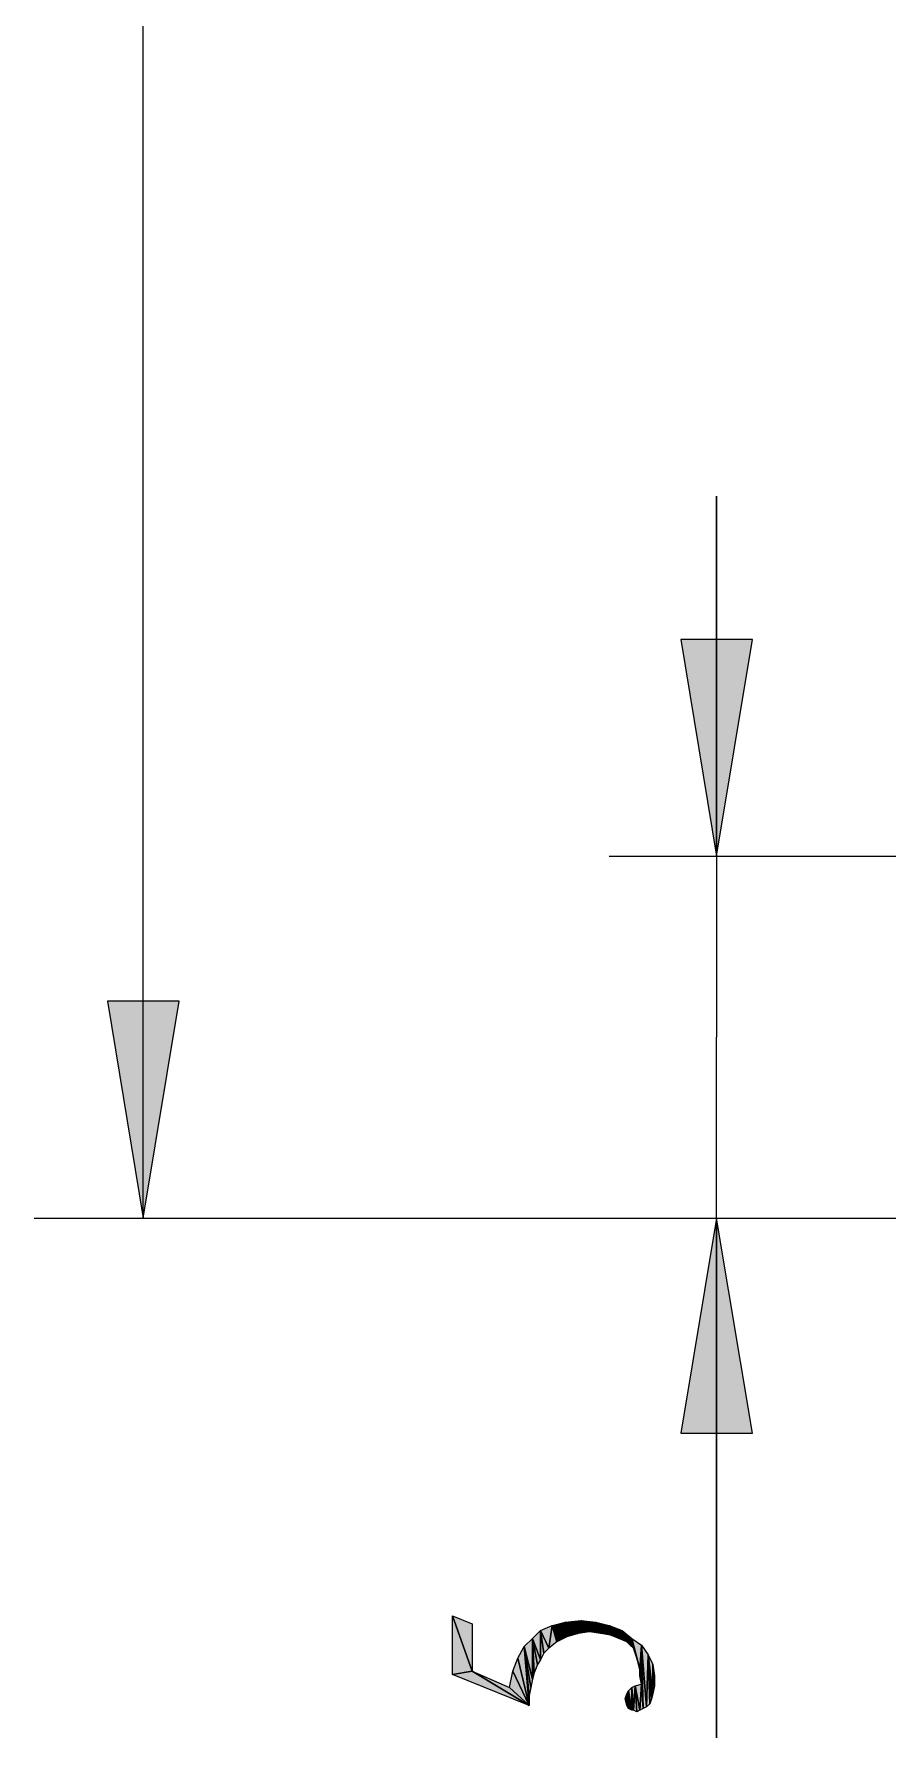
# Model space of a CAD drawing. Header units: inches. Extents: x 11 to 682, y 148 to 1119.
# Drawn here: x 85 to 116.5, y 731.7 to 794.4 of the extents above; entities that cross this region are included whole.
import ezdxf

# ---------------------------------------------------------------- set-up
doc = ezdxf.new("R2010")
doc.units = ezdxf.units.IN
doc.header["$MEASUREMENT"] = 0
doc.layers.add('图层 1', color=7, linetype='Continuous')

msp = doc.modelspace()

# ---------------------------------------------------------------- hatches: boundary and pattern name
at = {"layer": '图层 1', "true_color": 0xffffff}
for points in [[(110.16, 764.16), (111.48, 772.14), (108.84, 772.14)], [(89.04, 750.84), (90.36, 758.82), (87.72, 758.82)], [(110.16, 750.84), (108.84, 742.92), (111.48, 742.92)], [(101.16, 734.16), (100.44, 736.2), (101.16, 735.9)], [(100.44, 734.04), (100.44, 736.2), (101.16, 734.16)], [(103.98, 735), (103.68, 735.66), (104.1, 735.84)], [(104.1, 735.84), (104.28, 735.24), (103.98, 735)], [(104.28, 735.24), (104.1, 735.84), (104.58, 735.96)], [(104.58, 735.96), (104.64, 735.42), (104.28, 735.24)], [(105.06, 735.54), (104.58, 735.96), (105.18, 736.02)], [(105.06, 735.54), (104.64, 735.42), (104.58, 735.96)], [(105.18, 736.02), (105.48, 735.6), (105.06, 735.54)], [(105.48, 735.6), (105.18, 736.02), (105.72, 735.96)], [(105.72, 735.96), (105.9, 735.54), (105.48, 735.6)], [(105.9, 735.54), (105.72, 735.96), (106.2, 735.84)], [(106.2, 735.84), (106.26, 735.48), (105.9, 735.54)], [(106.56, 735.36), (106.26, 735.48), (106.2, 735.84)], [(106.56, 735.36), (106.2, 735.84), (106.68, 735.66)], [(103.38, 733.86), (103.08, 735.06), (103.38, 735.36)], [(103.68, 734.58), (103.38, 735.36), (103.68, 735.66)], [(103.38, 735.36), (103.44, 734.1), (103.38, 733.86)], [(103.56, 734.4), (103.44, 734.1), (103.38, 735.36)], [(103.68, 734.58), (103.56, 734.4), (103.38, 735.36)], [(103.68, 735.66), (103.8, 734.82), (103.68, 734.58)], [(103.98, 735), (103.8, 734.82), (103.68, 735.66)], [(106.68, 735.66), (106.86, 735.24), (106.56, 735.36)], [(106.98, 735.12), (106.86, 735.24), (106.68, 735.66)], [(106.98, 735.12), (106.68, 735.66), (107.04, 735.36)], [(107.04, 735.36), (107.1, 735), (106.98, 735.12)], [(107.16, 734.82), (107.1, 735), (107.04, 735.36)], [(107.22, 734.64), (107.16, 734.82), (107.04, 735.36)], [(107.28, 734.46), (107.22, 734.64), (107.04, 735.36)], [(107.34, 734.22), (107.28, 734.46), (107.04, 735.36)], [(107.34, 734.22), (107.04, 735.36), (107.4, 735.12)], [(102.66, 734.16), (102.84, 734.64), (103.26, 732.9)], [(102.84, 734.64), (103.08, 735.06), (103.26, 732.9)], [(103.26, 733.26), (103.26, 732.9), (103.08, 735.06)], [(103.32, 733.56), (103.26, 733.26), (103.08, 735.06)], [(103.38, 733.86), (103.32, 733.56), (103.08, 735.06)], [(107.4, 735.12), (107.4, 733.68), (107.34, 734.22)], [(107.4, 733.68), (107.4, 735.12), (107.46, 732.78)], [(107.58, 732.84), (107.46, 732.78), (107.4, 735.12)], [(107.58, 732.84), (107.4, 735.12), (107.64, 734.76)], [(107.64, 734.76), (107.7, 732.96), (107.58, 732.84)], [(107.76, 733.14), (107.7, 732.96), (107.64, 734.76)], [(107.82, 733.32), (107.76, 733.14), (107.64, 734.76)], [(107.82, 733.32), (107.64, 734.76), (107.82, 734.4)], [(101.16, 734.16), (103.26, 732.9), (100.44, 734.04)], [(101.16, 734.16), (102.54, 733.56), (103.26, 732.9)], [(102.54, 733.56), (102.66, 734.16), (103.26, 732.9)], [(107.34, 734.22), (107.4, 733.68), (107.34, 733.98)], [(107.82, 734.4), (107.88, 733.62), (107.82, 733.32)], [(107.88, 733.62), (107.82, 734.4), (107.88, 733.98)], [(106.86, 732.9), (106.8, 733.14), (106.86, 733.32)], [(106.92, 732.78), (106.86, 733.32), (106.92, 733.44)], [(106.86, 733.32), (106.92, 732.78), (106.86, 732.9)], [(107.04, 732.72), (106.92, 733.44), (107.04, 733.56)], [(106.92, 733.44), (107.04, 732.72), (106.92, 732.78)], [(107.1, 732.72), (107.04, 733.56), (107.16, 733.62)], [(107.04, 733.56), (107.1, 732.72), (107.04, 732.72)], [(107.16, 733.62), (107.22, 732.66), (107.1, 732.72)], [(107.34, 732.72), (107.16, 733.62), (107.4, 733.68)], [(107.34, 732.72), (107.22, 732.66), (107.16, 733.62)], [(107.4, 733.68), (107.46, 732.78), (107.34, 732.72)]]:
    msp.add_hatch(color=7, dxfattribs=at).paths.add_polyline_path(points)

# ---------------------------------------------------------------- linework, layer by layer
at = {"layer": '图层 1', "color": 7, "lineweight": 18, "true_color": 0xffffff}
for points in [[(89.04, 750.84), (89.04, 804)], [(110.16, 764.16), (110.16, 777.42), (110.16, 757.5)], [(106.2, 764.16), (124.74, 764.16)], [(110.16, 750.84), (110.16, 731.7), (110.16, 757.5)], [(85.02, 750.84), (124.92, 750.84)], [(106.2, 750.84), (124.92, 750.84)]]:
    msp.add_lwpolyline(points, dxfattribs=at)
at = {"layer": '图层 1', "lineweight": 0}
for points in [[(110.16, 764.16), (111.48, 772.14), (108.84, 772.14), (110.16, 764.16)], [(89.04, 750.84), (90.36, 758.82), (87.72, 758.82), (89.04, 750.84)], [(110.16, 750.84), (108.84, 742.92), (111.48, 742.92), (110.16, 750.84)], [(101.16, 734.16), (100.44, 736.2), (101.16, 735.9), (101.16, 734.16)], [(100.44, 734.04), (100.44, 736.2), (101.16, 734.16), (100.44, 734.04)], [(103.98, 735), (103.68, 735.66), (104.1, 735.84), (103.98, 735)], [(104.1, 735.84), (104.28, 735.24), (103.98, 735), (104.1, 735.84)], [(104.28, 735.24), (104.1, 735.84), (104.58, 735.96), (104.28, 735.24)], [(104.58, 735.96), (104.64, 735.42), (104.28, 735.24), (104.58, 735.96)], [(105.06, 735.54), (104.58, 735.96), (105.18, 736.02), (105.06, 735.54)], [(105.06, 735.54), (104.64, 735.42), (104.58, 735.96), (105.06, 735.54)], [(105.18, 736.02), (105.48, 735.6), (105.06, 735.54), (105.18, 736.02)], [(105.48, 735.6), (105.18, 736.02), (105.72, 735.96), (105.48, 735.6)], [(105.72, 735.96), (105.9, 735.54), (105.48, 735.6), (105.72, 735.96)], [(105.9, 735.54), (105.72, 735.96), (106.2, 735.84), (105.9, 735.54)], [(106.2, 735.84), (106.26, 735.48), (105.9, 735.54), (106.2, 735.84)], [(106.56, 735.36), (106.26, 735.48), (106.2, 735.84), (106.56, 735.36)], [(106.56, 735.36), (106.2, 735.84), (106.68, 735.66), (106.56, 735.36)], [(103.38, 733.86), (103.08, 735.06), (103.38, 735.36), (103.38, 733.86)], [(103.68, 734.58), (103.38, 735.36), (103.68, 735.66), (103.68, 734.58)], [(103.38, 735.36), (103.44, 734.1), (103.38, 733.86), (103.38, 735.36)], [(103.56, 734.4), (103.44, 734.1), (103.38, 735.36), (103.56, 734.4)], [(103.68, 734.58), (103.56, 734.4), (103.38, 735.36), (103.68, 734.58)], [(103.68, 735.66), (103.8, 734.82), (103.68, 734.58), (103.68, 735.66)], [(103.98, 735), (103.8, 734.82), (103.68, 735.66), (103.98, 735)], [(106.68, 735.66), (106.86, 735.24), (106.56, 735.36), (106.68, 735.66)], [(106.98, 735.12), (106.86, 735.24), (106.68, 735.66), (106.98, 735.12)], [(106.98, 735.12), (106.68, 735.66), (107.04, 735.36), (106.98, 735.12)], [(107.04, 735.36), (107.1, 735), (106.98, 735.12), (107.04, 735.36)], [(107.16, 734.82), (107.1, 735), (107.04, 735.36), (107.16, 734.82)], [(107.22, 734.64), (107.16, 734.82), (107.04, 735.36), (107.22, 734.64)], [(107.28, 734.46), (107.22, 734.64), (107.04, 735.36), (107.28, 734.46)], [(107.34, 734.22), (107.28, 734.46), (107.04, 735.36), (107.34, 734.22)], [(107.34, 734.22), (107.04, 735.36), (107.4, 735.12), (107.34, 734.22)], [(102.66, 734.16), (102.84, 734.64), (103.26, 732.9), (102.66, 734.16)], [(102.84, 734.64), (103.08, 735.06), (103.26, 732.9), (102.84, 734.64)], [(103.26, 733.26), (103.26, 732.9), (103.08, 735.06), (103.26, 733.26)], [(103.32, 733.56), (103.26, 733.26), (103.08, 735.06), (103.32, 733.56)], [(103.38, 733.86), (103.32, 733.56), (103.08, 735.06), (103.38, 733.86)], [(107.4, 735.12), (107.4, 733.68), (107.34, 734.22), (107.4, 735.12)], [(107.4, 733.68), (107.4, 735.12), (107.46, 732.78), (107.4, 733.68)], [(107.58, 732.84), (107.46, 732.78), (107.4, 735.12), (107.58, 732.84)], [(107.58, 732.84), (107.4, 735.12), (107.64, 734.76), (107.58, 732.84)], [(107.64, 734.76), (107.7, 732.96), (107.58, 732.84), (107.64, 734.76)], [(107.76, 733.14), (107.7, 732.96), (107.64, 734.76), (107.76, 733.14)], [(107.82, 733.32), (107.76, 733.14), (107.64, 734.76), (107.82, 733.32)], [(107.82, 733.32), (107.64, 734.76), (107.82, 734.4), (107.82, 733.32)], [(101.16, 734.16), (103.26, 732.9), (100.44, 734.04), (101.16, 734.16)], [(101.16, 734.16), (102.54, 733.56), (103.26, 732.9), (101.16, 734.16)], [(102.54, 733.56), (102.66, 734.16), (103.26, 732.9), (102.54, 733.56)], [(107.34, 734.22), (107.4, 733.68), (107.34, 733.98), (107.34, 734.22)], [(107.82, 734.4), (107.88, 733.62), (107.82, 733.32), (107.82, 734.4)], [(107.88, 733.62), (107.82, 734.4), (107.88, 733.98), (107.88, 733.62)], [(106.86, 732.9), (106.8, 733.14), (106.86, 733.32), (106.86, 732.9)], [(106.92, 732.78), (106.86, 733.32), (106.92, 733.44), (106.92, 732.78)], [(106.86, 733.32), (106.92, 732.78), (106.86, 732.9), (106.86, 733.32)], [(107.04, 732.72), (106.92, 733.44), (107.04, 733.56), (107.04, 732.72)], [(106.92, 733.44), (107.04, 732.72), (106.92, 732.78), (106.92, 733.44)], [(107.1, 732.72), (107.04, 733.56), (107.16, 733.62), (107.1, 732.72)], [(107.04, 733.56), (107.1, 732.72), (107.04, 732.72), (107.04, 733.56)], [(107.16, 733.62), (107.22, 732.66), (107.1, 732.72), (107.16, 733.62)], [(107.34, 732.72), (107.16, 733.62), (107.4, 733.68), (107.34, 732.72)], [(107.34, 732.72), (107.22, 732.66), (107.16, 733.62), (107.34, 732.72)], [(107.4, 733.68), (107.46, 732.78), (107.34, 732.72), (107.4, 733.68)]]:
    msp.add_lwpolyline(points, dxfattribs=at)

doc.saveas('drawing.dxf')
